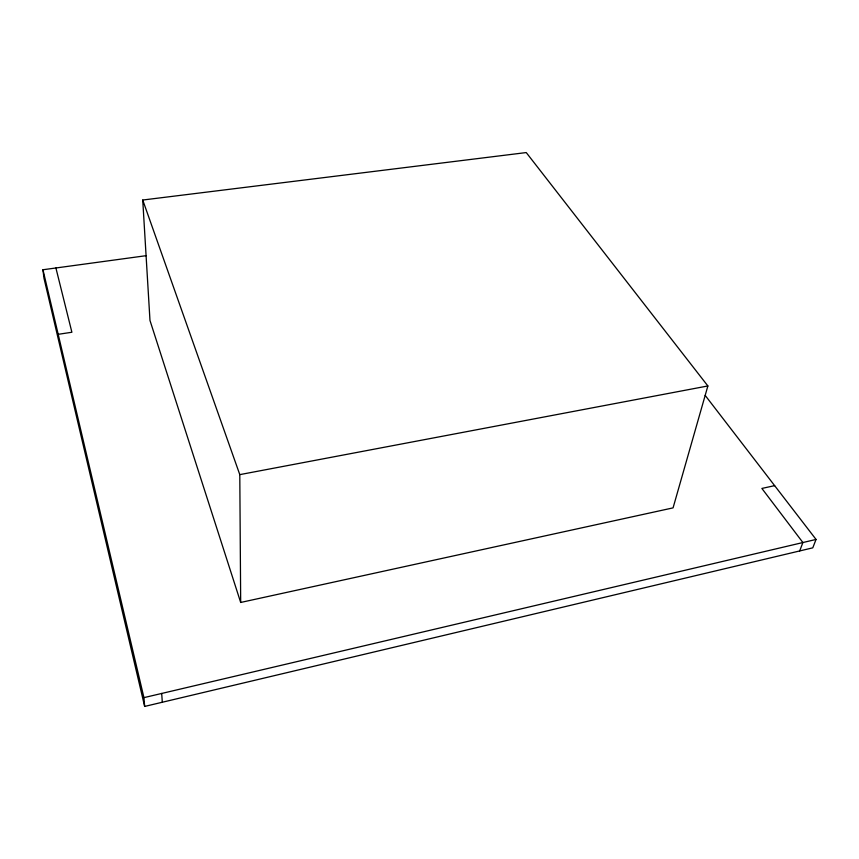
<?xml version="1.0" encoding="UTF-8"?>
<svg xmlns="http://www.w3.org/2000/svg" width="859" height="859" viewBox="0 0 859 859"><rect width="100%" height="100%" fill="white"/><g stroke="black" fill="none" stroke-linecap="round" stroke-linejoin="round"><path stroke-width="1.29" d="M707.87 385.959L673.069 507.873L240.681 602.46L149.981 320.461L142.734 200.029L526.245 152.569L707.87 385.959L239.79 474.63L240.681 602.46M799.675 550.952L802.897 542.534L761.879 488.438L774.646 485.646M705.185 395.408L816.05 539.441L812.775 547.838L144.656 706.431L43.959 278.112L42.95 269.747L146.127 255.681M144.656 706.431L143.936 697.637L816.05 539.441M58.187 334.323L71.888 332.25L55.91 267.987M142.734 200.029L239.79 474.63M42.95 269.747L143.936 697.637M161.696 693.449L162.308 702.243"/></g></svg>
